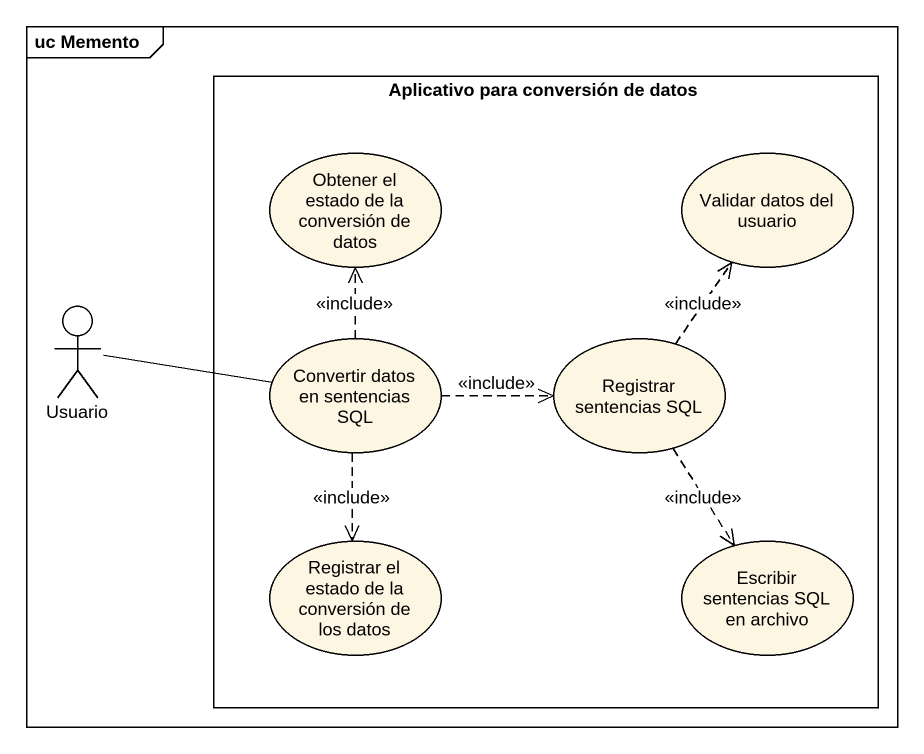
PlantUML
@startuml
mainframe uc Memento
rectangle "Aplicativo para conversión de datos" as Aplicativo_para_conversión {
  usecase "Obtener el estado de la conversión de datos" as Obtener_el_estado_de_la
  usecase "Validar datos del usuario" as Validar_datos_del_usuario
  usecase "Convertir datos en sentencias SQL" as Convertir_datos_en
  usecase "Registrar sentencias SQL" as Registrar_sentencias_SQL
  usecase "Registrar el estado de la conversión de los datos" as Registrar_el_estado_de_la
  usecase "Escribir sentencias SQL en archivo" as Escribir_sentencias_SQL_en
}
actor Usuario
Usuario -right- Convertir_datos_en
Convertir_datos_en .up.> Obtener_el_estado_de_la : <<include>>
Convertir_datos_en .right.> Registrar_sentencias_SQL : <<include>>
Convertir_datos_en ..> Registrar_el_estado_de_la : <<include>>
Registrar_sentencias_SQL .up.> Validar_datos_del_usuario : <<include>>
Registrar_sentencias_SQL ..> Escribir_sentencias_SQL_en : <<include>>
@enduml
